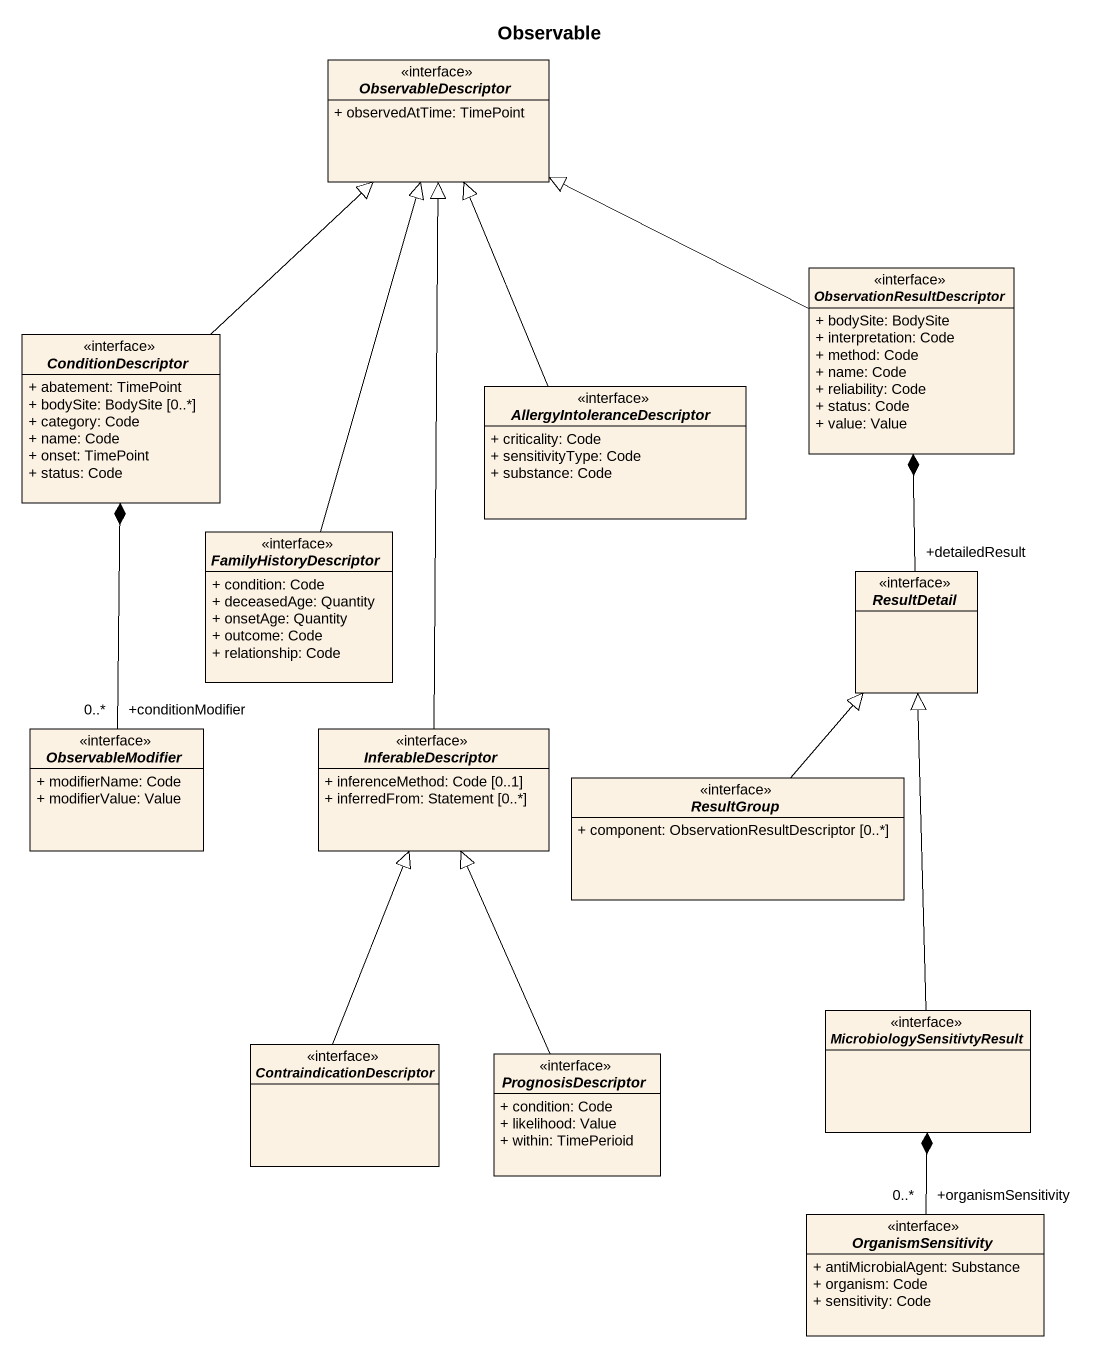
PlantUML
@startuml
title Observable
hide circle
hide empty members
skinparam classAttributeIconSize 0
interface ObservableDescriptor {
  + observedAtTime: TimePoint
}
interface ObservationResultDescriptor {
  + bodySite: BodySite
  + interpretation: Code
  + method: Code
  + name: Code
  + reliability: Code
  + status: Code
  + value: Value
}
interface ConditionDescriptor {
  + abatement: TimePoint
  + bodySite: BodySite [0..*]
  + category: Code
  + name: Code
  + onset: TimePoint
  + status: Code
}
interface AllergyIntoleranceDescriptor {
  + criticality: Code
  + sensitivityType: Code
  + substance: Code
}
interface FamilyHistoryDescriptor {
  + condition: Code
  + deceasedAge: Quantity
  + onsetAge: Quantity
  + outcome: Code
  + relationship: Code
}
interface ResultDetail
interface ObservableModifier {
  + modifierName: Code
  + modifierValue: Value
}
interface InferableDescriptor {
  + inferenceMethod: Code [0..1]
  + inferredFrom: Statement [0..*]
}
interface ResultGroup {
  + component: ObservationResultDescriptor [0..*]
}
interface MicrobiologySensitivtyResult
interface ContraindicationDescriptor
interface PrognosisDescriptor {
  + condition: Code
  + likelihood: Value
  + within: TimePerioid
}
interface OrganismSensitivity {
  + antiMicrobialAgent: Substance
  + organism: Code
  + sensitivity: Code
}
ObservationResultDescriptor -left-|> ObservableDescriptor
ConditionDescriptor -up-|> ObservableDescriptor
AllergyIntoleranceDescriptor -up-|> ObservableDescriptor
FamilyHistoryDescriptor -up-|> ObservableDescriptor
ResultDetail "+detailedResult" -up-* ObservationResultDescriptor
ObservableModifier "+conditionModifier\n0..*" -up-* ConditionDescriptor
InferableDescriptor -up-|> ObservableDescriptor
ResultGroup -up-|> ResultDetail
MicrobiologySensitivtyResult -up-|> ResultDetail
ContraindicationDescriptor -up-|> InferableDescriptor
PrognosisDescriptor -up-|> InferableDescriptor
OrganismSensitivity "+organismSensitivity\n0..*" -up-* MicrobiologySensitivtyResult
@enduml
